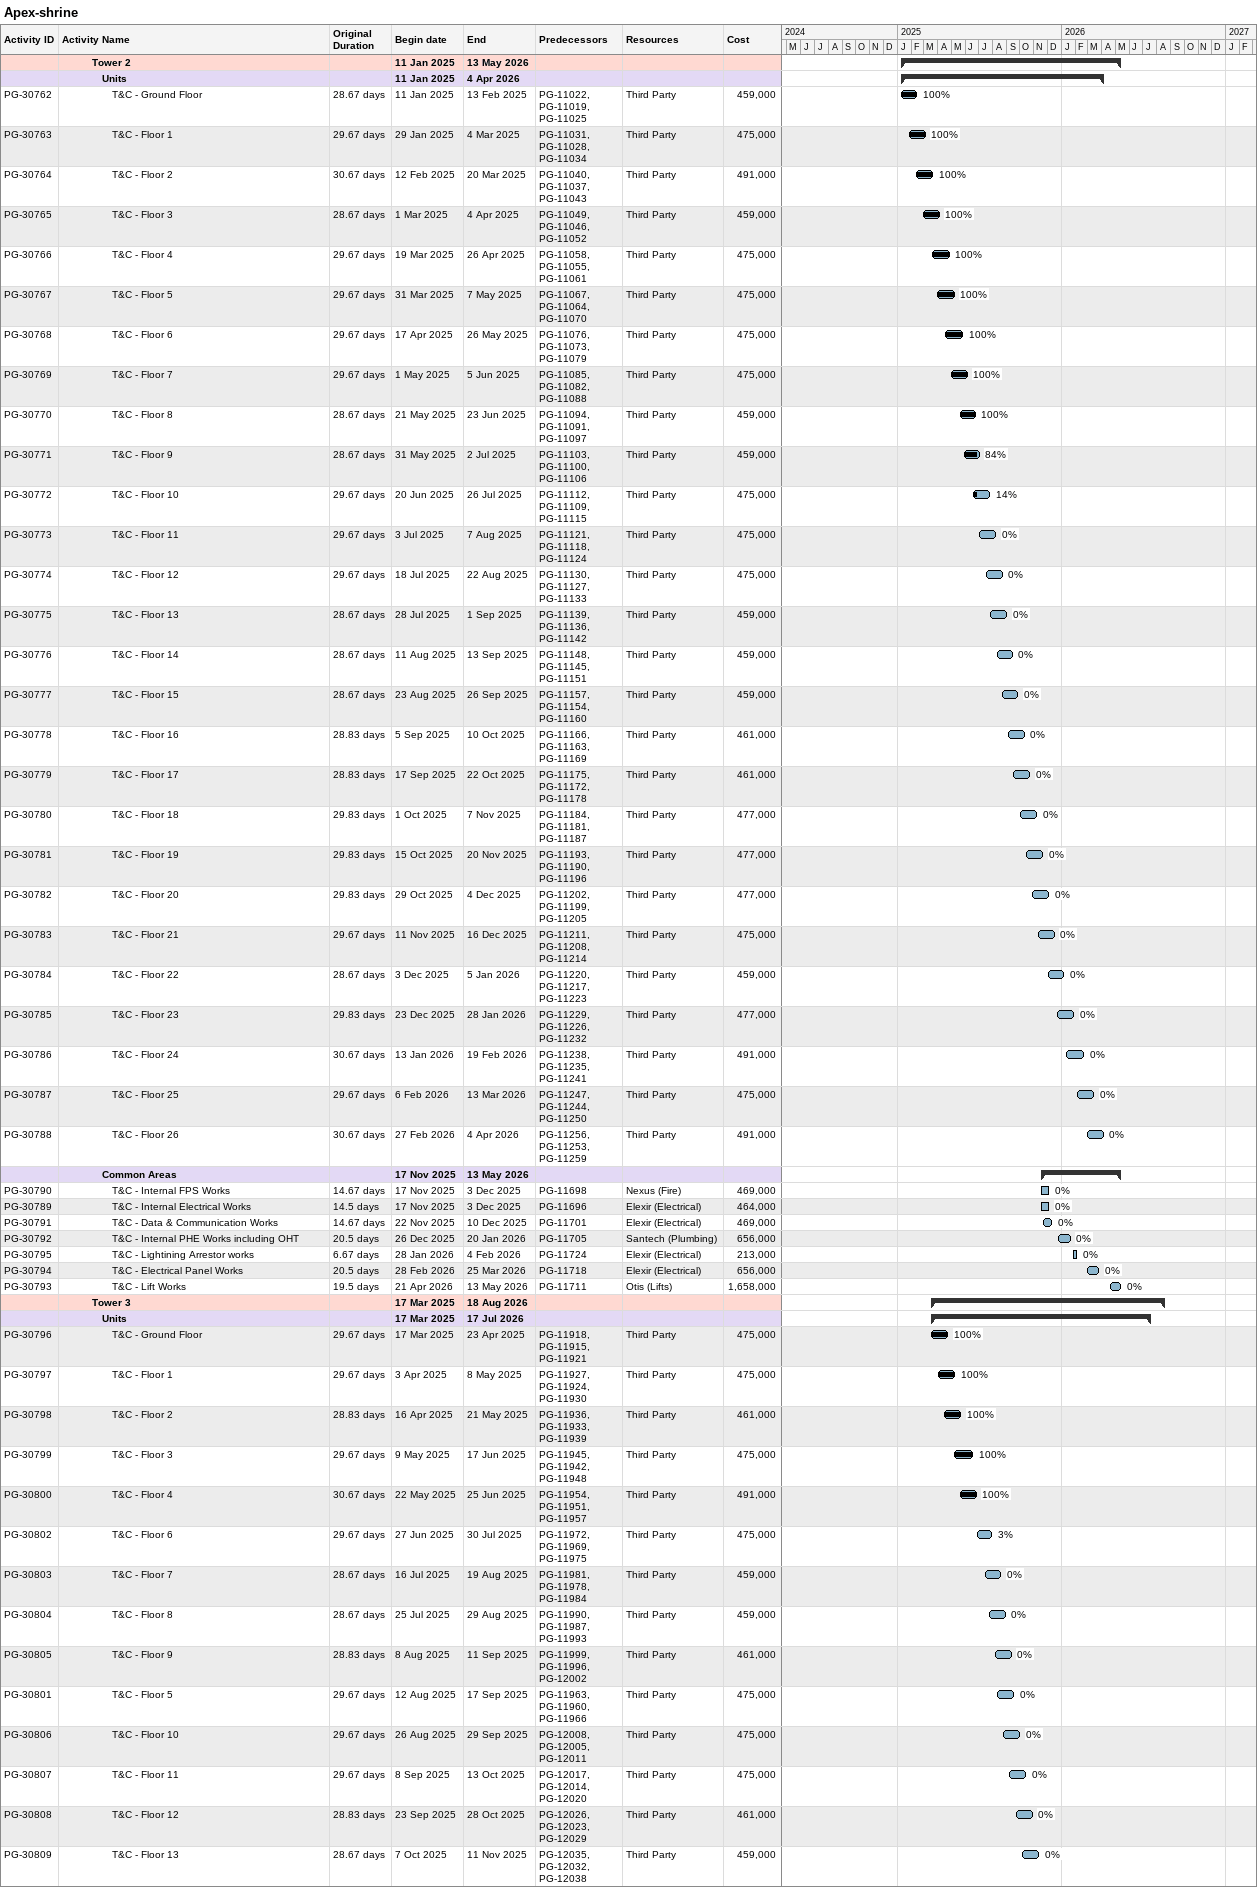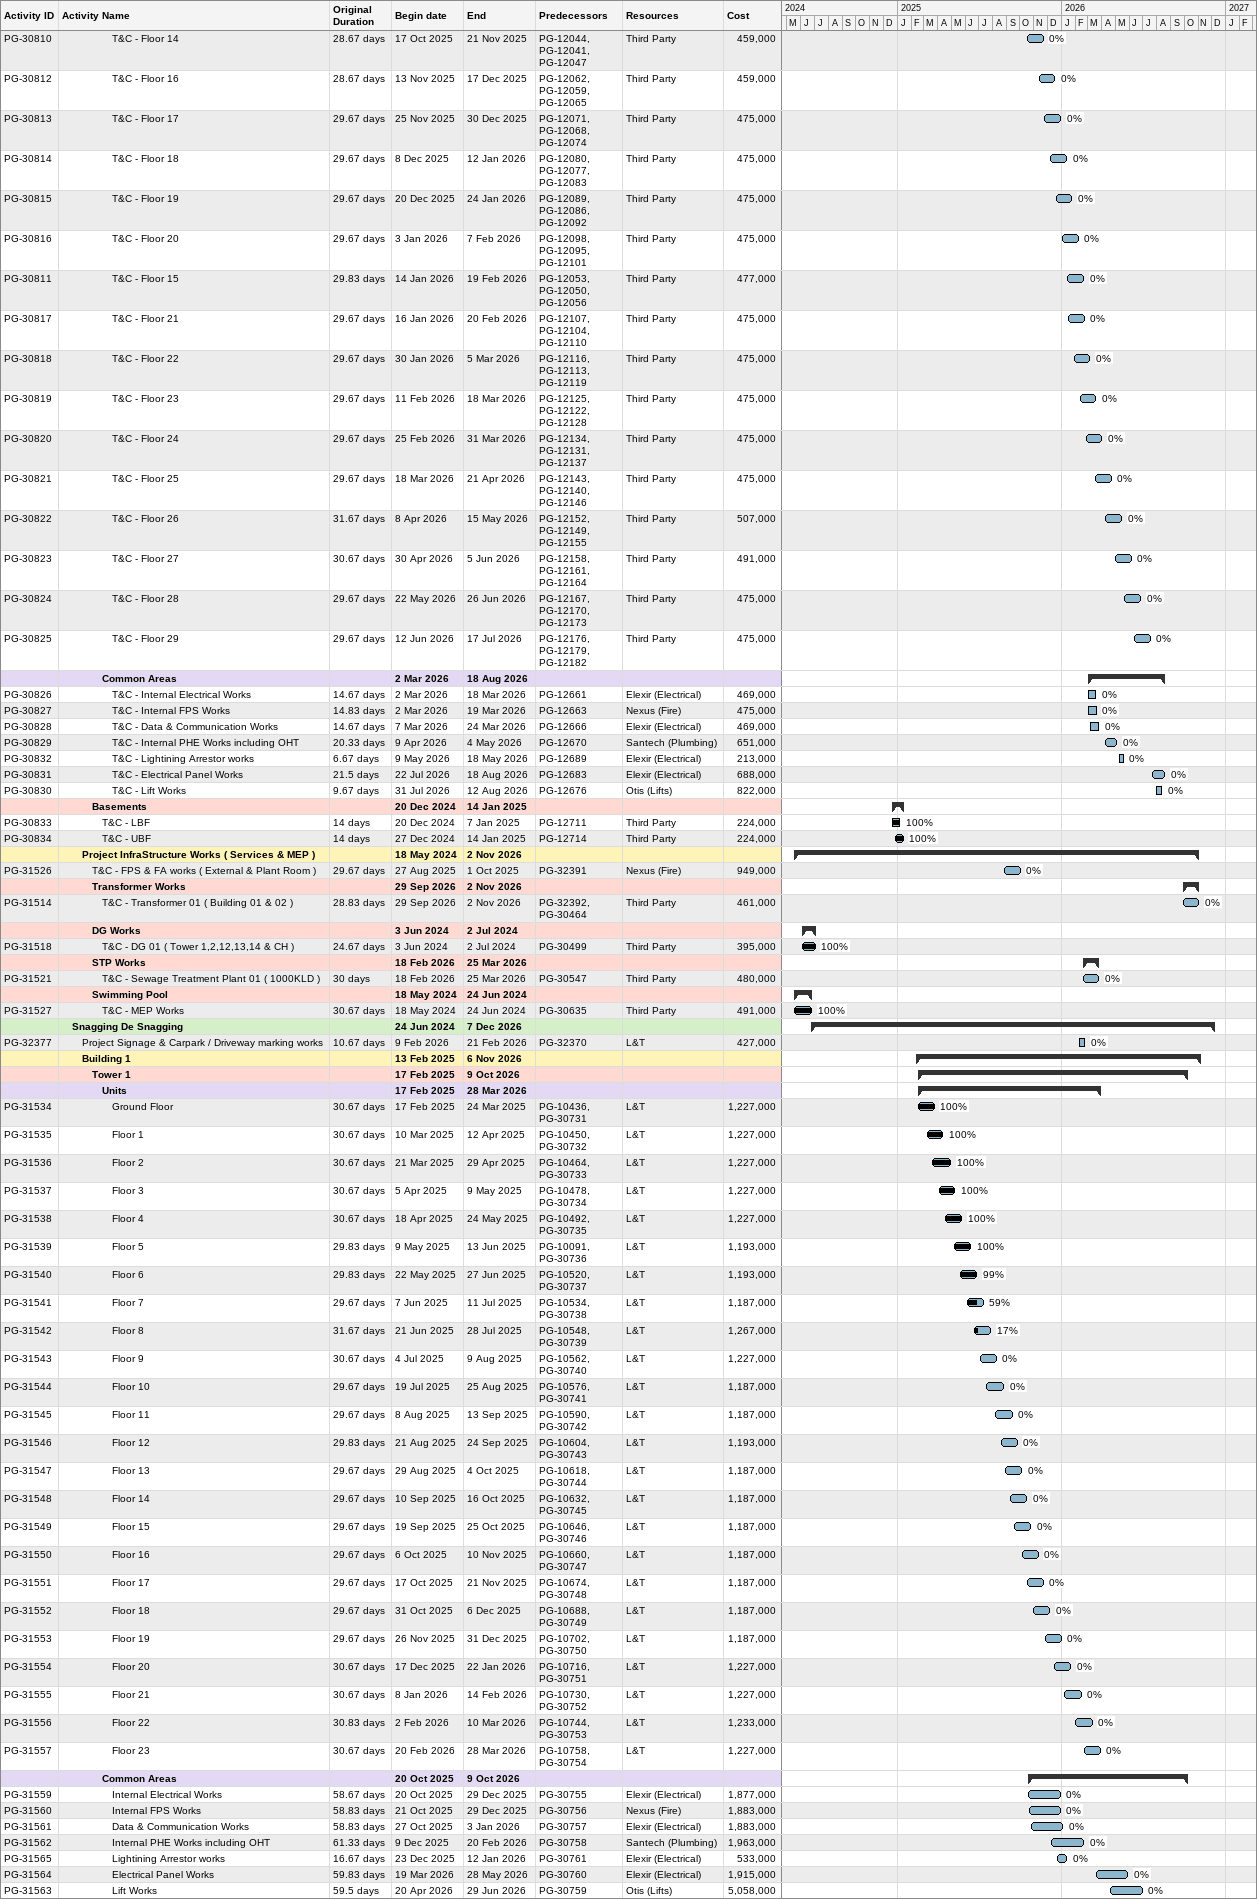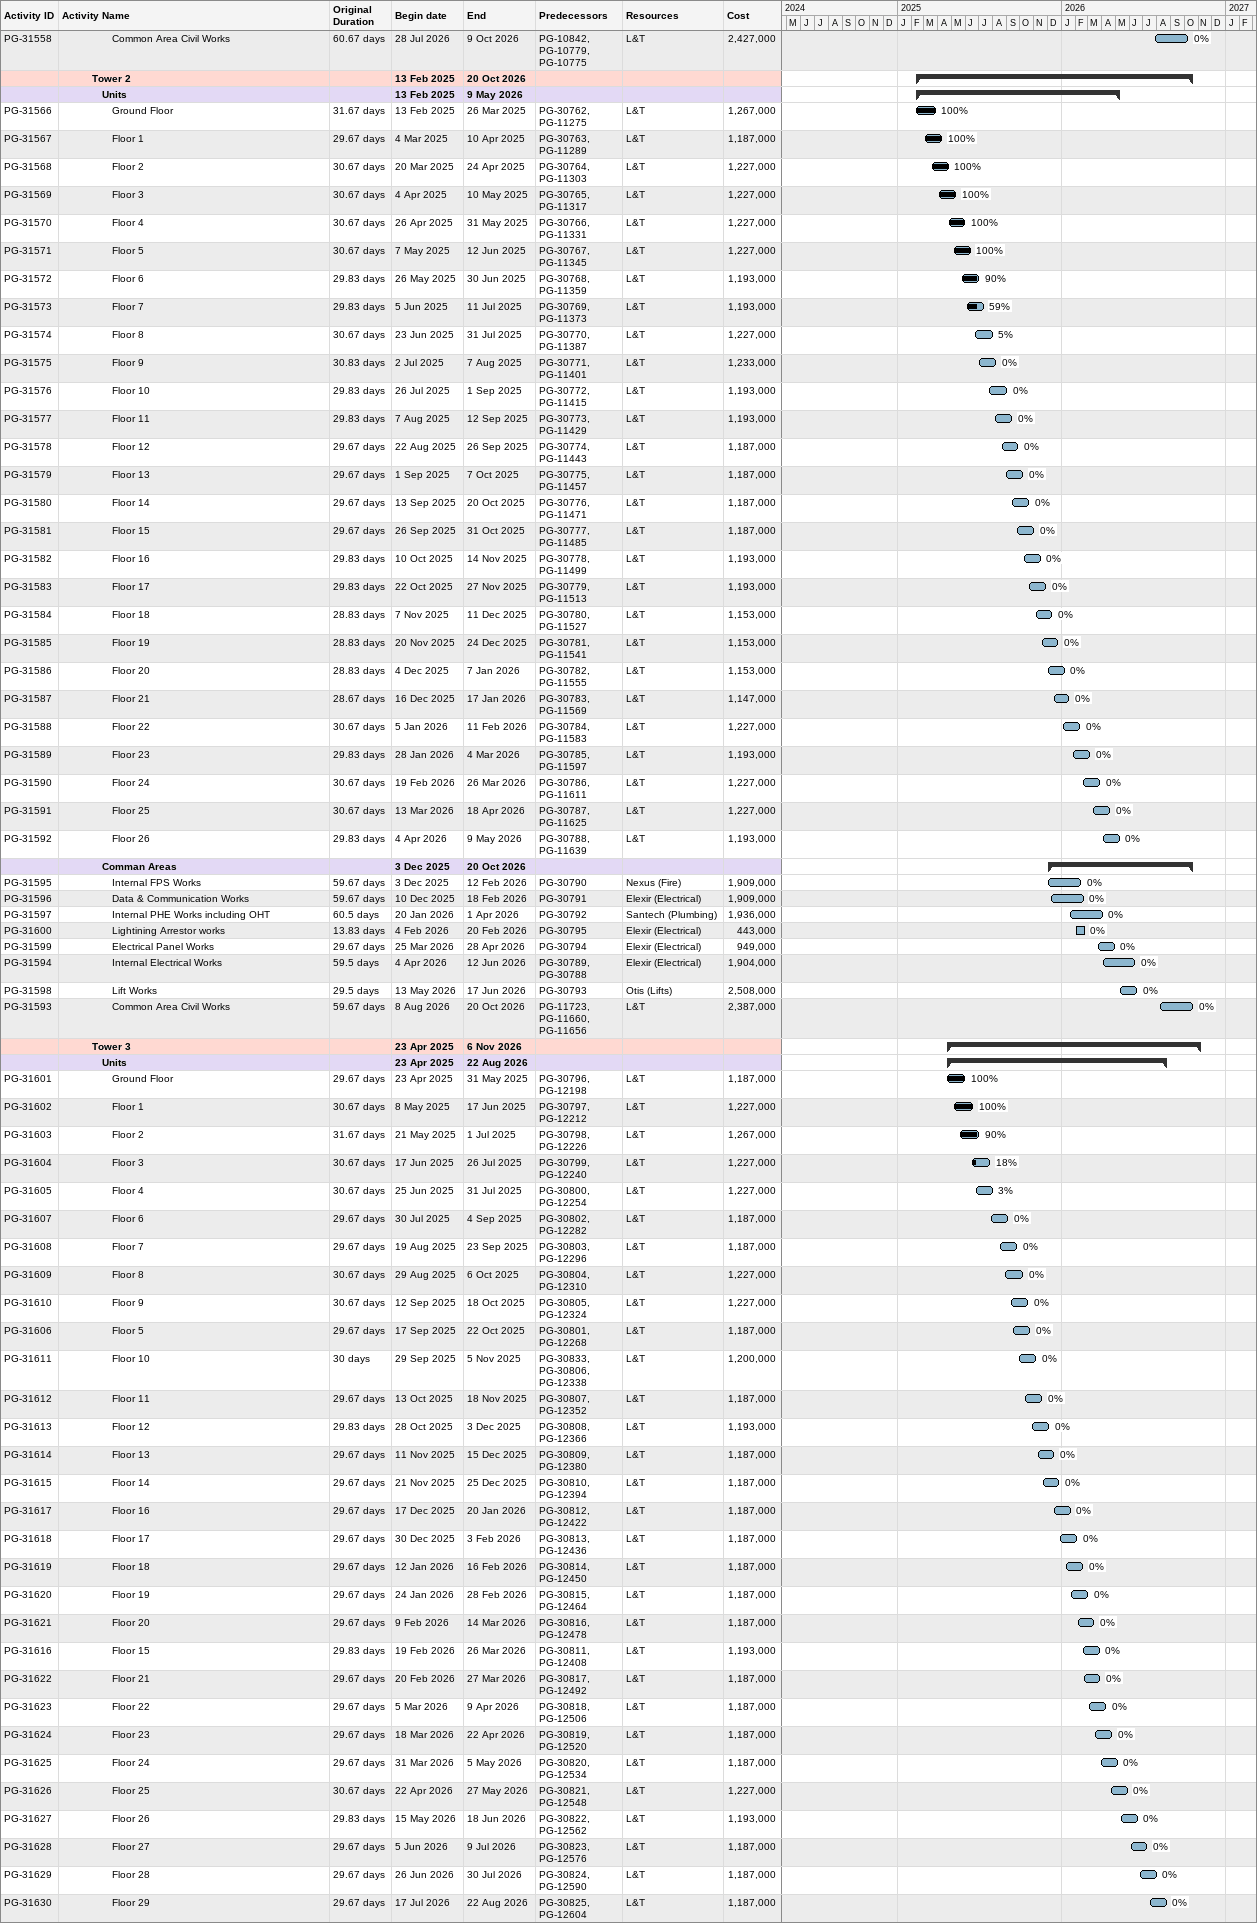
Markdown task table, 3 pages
Apex-shrine

| ID | Level | Task | Original duration | Start | Finish | Predecessors | Resources | % complete | Cost |
|---|---|---|---|---|---|---|---|---|---|
|  | 4 | **Tower 2** |  | 2025-01-11 | 2026-05-13 |  |  |  |  |
|  | 5 | **Units** |  | 2025-01-11 | 2026-04-04 |  |  |  |  |
| PG-30762 | 6 | T&C - Ground Floor | 28.67d | 2025-01-11 | 2025-02-13 | PG-11022, PG-11019, PG-11025 | Third Party | 100 | 459000 |
| PG-30763 | 6 | T&C - Floor 1 | 29.67d | 2025-01-29 | 2025-03-04 | PG-11031, PG-11028, PG-11034 | Third Party | 100 | 475000 |
| PG-30764 | 6 | T&C - Floor 2 | 30.67d | 2025-02-12 | 2025-03-20 | PG-11040, PG-11037, PG-11043 | Third Party | 100 | 491000 |
| PG-30765 | 6 | T&C - Floor 3 | 28.67d | 2025-03-01 | 2025-04-04 | PG-11049, PG-11046, PG-11052 | Third Party | 100 | 459000 |
| PG-30766 | 6 | T&C - Floor 4 | 29.67d | 2025-03-19 | 2025-04-26 | PG-11058, PG-11055, PG-11061 | Third Party | 100 | 475000 |
| PG-30767 | 6 | T&C - Floor 5 | 29.67d | 2025-03-31 | 2025-05-07 | PG-11067, PG-11064, PG-11070 | Third Party | 100 | 475000 |
| PG-30768 | 6 | T&C - Floor 6 | 29.67d | 2025-04-17 | 2025-05-26 | PG-11076, PG-11073, PG-11079 | Third Party | 100 | 475000 |
| PG-30769 | 6 | T&C - Floor 7 | 29.67d | 2025-05-01 | 2025-06-05 | PG-11085, PG-11082, PG-11088 | Third Party | 100 | 475000 |
| PG-30770 | 6 | T&C - Floor 8 | 28.67d | 2025-05-21 | 2025-06-23 | PG-11094, PG-11091, PG-11097 | Third Party | 100 | 459000 |
| PG-30771 | 6 | T&C - Floor 9 | 28.67d | 2025-05-31 | 2025-07-02 | PG-11103, PG-11100, PG-11106 | Third Party | 84 | 459000 |
| PG-30772 | 6 | T&C - Floor 10 | 29.67d | 2025-06-20 | 2025-07-26 | PG-11112, PG-11109, PG-11115 | Third Party | 14 | 475000 |
| PG-30773 | 6 | T&C - Floor 11 | 29.67d | 2025-07-03 | 2025-08-07 | PG-11121, PG-11118, PG-11124 | Third Party | 0 | 475000 |
| PG-30774 | 6 | T&C - Floor 12 | 29.67d | 2025-07-18 | 2025-08-22 | PG-11130, PG-11127, PG-11133 | Third Party | 0 | 475000 |
| PG-30775 | 6 | T&C - Floor 13 | 28.67d | 2025-07-28 | 2025-09-01 | PG-11139, PG-11136, PG-11142 | Third Party | 0 | 459000 |
| PG-30776 | 6 | T&C - Floor 14 | 28.67d | 2025-08-11 | 2025-09-13 | PG-11148, PG-11145, PG-11151 | Third Party | 0 | 459000 |
| PG-30777 | 6 | T&C - Floor 15 | 28.67d | 2025-08-23 | 2025-09-26 | PG-11157, PG-11154, PG-11160 | Third Party | 0 | 459000 |
| PG-30778 | 6 | T&C - Floor 16 | 28.83d | 2025-09-05 | 2025-10-10 | PG-11166, PG-11163, PG-11169 | Third Party | 0 | 461000 |
| PG-30779 | 6 | T&C - Floor 17 | 28.83d | 2025-09-17 | 2025-10-22 | PG-11175, PG-11172, PG-11178 | Third Party | 0 | 461000 |
| PG-30780 | 6 | T&C - Floor 18 | 29.83d | 2025-10-01 | 2025-11-07 | PG-11184, PG-11181, PG-11187 | Third Party | 0 | 477000 |
| PG-30781 | 6 | T&C - Floor 19 | 29.83d | 2025-10-15 | 2025-11-20 | PG-11193, PG-11190, PG-11196 | Third Party | 0 | 477000 |
| PG-30782 | 6 | T&C - Floor 20 | 29.83d | 2025-10-29 | 2025-12-04 | PG-11202, PG-11199, PG-11205 | Third Party | 0 | 477000 |
| PG-30783 | 6 | T&C - Floor 21 | 29.67d | 2025-11-11 | 2025-12-16 | PG-11211, PG-11208, PG-11214 | Third Party | 0 | 475000 |
| PG-30784 | 6 | T&C - Floor 22 | 28.67d | 2025-12-03 | 2026-01-05 | PG-11220, PG-11217, PG-11223 | Third Party | 0 | 459000 |
| PG-30785 | 6 | T&C - Floor 23 | 29.83d | 2025-12-23 | 2026-01-28 | PG-11229, PG-11226, PG-11232 | Third Party | 0 | 477000 |
| PG-30786 | 6 | T&C - Floor 24 | 30.67d | 2026-01-13 | 2026-02-19 | PG-11238, PG-11235, PG-11241 | Third Party | 0 | 491000 |
| PG-30787 | 6 | T&C - Floor 25 | 29.67d | 2026-02-06 | 2026-03-13 | PG-11247, PG-11244, PG-11250 | Third Party | 0 | 475000 |
| PG-30788 | 6 | T&C - Floor 26 | 30.67d | 2026-02-27 | 2026-04-04 | PG-11256, PG-11253, PG-11259 | Third Party | 0 | 491000 |
|  | 5 | **Common Areas** |  | 2025-11-17 | 2026-05-13 |  |  |  |  |
| PG-30790 | 6 | T&C - Internal FPS Works | 14.67d | 2025-11-17 | 2025-12-03 | PG-11698 | Nexus (Fire) | 0 | 469000 |
| PG-30789 | 6 | T&C - Internal Electrical Works | 14.5d | 2025-11-17 | 2025-12-03 | PG-11696 | Elexir (Electrical) | 0 | 464000 |
| PG-30791 | 6 | T&C - Data & Communication Works | 14.67d | 2025-11-22 | 2025-12-10 | PG-11701 | Elexir (Electrical) | 0 | 469000 |
| PG-30792 | 6 | T&C - Internal PHE Works including OHT | 20.5d | 2025-12-26 | 2026-01-20 | PG-11705 | Santech (Plumbing) | 0 | 656000 |
| PG-30795 | 6 | T&C - Lightining Arrestor works | 6.67d | 2026-01-28 | 2026-02-04 | PG-11724 | Elexir (Electrical) | 0 | 213000 |
| PG-30794 | 6 | T&C - Electrical Panel Works | 20.5d | 2026-02-28 | 2026-03-25 | PG-11718 | Elexir (Electrical) | 0 | 656000 |
| PG-30793 | 6 | T&C - Lift Works | 19.5d | 2026-04-21 | 2026-05-13 | PG-11711 | Otis (Lifts) | 0 | 1658000 |
|  | 4 | **Tower 3** |  | 2025-03-17 | 2026-08-18 |  |  |  |  |
|  | 5 | **Units** |  | 2025-03-17 | 2026-07-17 |  |  |  |  |
| PG-30796 | 6 | T&C - Ground Floor | 29.67d | 2025-03-17 | 2025-04-23 | PG-11918, PG-11915, PG-11921 | Third Party | 100 | 475000 |
| PG-30797 | 6 | T&C - Floor 1 | 29.67d | 2025-04-03 | 2025-05-08 | PG-11927, PG-11924, PG-11930 | Third Party | 100 | 475000 |
| PG-30798 | 6 | T&C - Floor 2 | 28.83d | 2025-04-16 | 2025-05-21 | PG-11936, PG-11933, PG-11939 | Third Party | 100 | 461000 |
| PG-30799 | 6 | T&C - Floor 3 | 29.67d | 2025-05-09 | 2025-06-17 | PG-11945, PG-11942, PG-11948 | Third Party | 100 | 475000 |
| PG-30800 | 6 | T&C - Floor 4 | 30.67d | 2025-05-22 | 2025-06-25 | PG-11954, PG-11951, PG-11957 | Third Party | 100 | 491000 |
| PG-30802 | 6 | T&C - Floor 6 | 29.67d | 2025-06-27 | 2025-07-30 | PG-11972, PG-11969, PG-11975 | Third Party | 3 | 475000 |
| PG-30803 | 6 | T&C - Floor 7 | 28.67d | 2025-07-16 | 2025-08-19 | PG-11981, PG-11978, PG-11984 | Third Party | 0 | 459000 |
| PG-30804 | 6 | T&C - Floor 8 | 28.67d | 2025-07-25 | 2025-08-29 | PG-11990, PG-11987, PG-11993 | Third Party | 0 | 459000 |
| PG-30805 | 6 | T&C - Floor 9 | 28.83d | 2025-08-08 | 2025-09-11 | PG-11999, PG-11996, PG-12002 | Third Party | 0 | 461000 |
| PG-30801 | 6 | T&C - Floor 5 | 29.67d | 2025-08-12 | 2025-09-17 | PG-11963, PG-11960, PG-11966 | Third Party | 0 | 475000 |
| PG-30806 | 6 | T&C - Floor 10 | 29.67d | 2025-08-26 | 2025-09-29 | PG-12008, PG-12005, PG-12011 | Third Party | 0 | 475000 |
| PG-30807 | 6 | T&C - Floor 11 | 29.67d | 2025-09-08 | 2025-10-13 | PG-12017, PG-12014, PG-12020 | Third Party | 0 | 475000 |
| PG-30808 | 6 | T&C - Floor 12 | 28.83d | 2025-09-23 | 2025-10-28 | PG-12026, PG-12023, PG-12029 | Third Party | 0 | 461000 |
| PG-30809 | 6 | T&C - Floor 13 | 28.67d | 2025-10-07 | 2025-11-11 | PG-12035, PG-12032, PG-12038 | Third Party | 0 | 459000 |
| PG-30810 | 6 | T&C - Floor 14 | 28.67d | 2025-10-17 | 2025-11-21 | PG-12044, PG-12041, PG-12047 | Third Party | 0 | 459000 |
| PG-30812 | 6 | T&C - Floor 16 | 28.67d | 2025-11-13 | 2025-12-17 | PG-12062, PG-12059, PG-12065 | Third Party | 0 | 459000 |
| PG-30813 | 6 | T&C - Floor 17 | 29.67d | 2025-11-25 | 2025-12-30 | PG-12071, PG-12068, PG-12074 | Third Party | 0 | 475000 |
| PG-30814 | 6 | T&C - Floor 18 | 29.67d | 2025-12-08 | 2026-01-12 | PG-12080, PG-12077, PG-12083 | Third Party | 0 | 475000 |
| PG-30815 | 6 | T&C - Floor 19 | 29.67d | 2025-12-20 | 2026-01-24 | PG-12089, PG-12086, PG-12092 | Third Party | 0 | 475000 |
| PG-30816 | 6 | T&C - Floor 20 | 29.67d | 2026-01-03 | 2026-02-07 | PG-12098, PG-12095, PG-12101 | Third Party | 0 | 475000 |
| PG-30811 | 6 | T&C - Floor 15 | 29.83d | 2026-01-14 | 2026-02-19 | PG-12053, PG-12050, PG-12056 | Third Party | 0 | 477000 |
| PG-30817 | 6 | T&C - Floor 21 | 29.67d | 2026-01-16 | 2026-02-20 | PG-12107, PG-12104, PG-12110 | Third Party | 0 | 475000 |
| PG-30818 | 6 | T&C - Floor 22 | 29.67d | 2026-01-30 | 2026-03-05 | PG-12116, PG-12113, PG-12119 | Third Party | 0 | 475000 |
| PG-30819 | 6 | T&C - Floor 23 | 29.67d | 2026-02-11 | 2026-03-18 | PG-12125, PG-12122, PG-12128 | Third Party | 0 | 475000 |
| PG-30820 | 6 | T&C - Floor 24 | 29.67d | 2026-02-25 | 2026-03-31 | PG-12134, PG-12131, PG-12137 | Third Party | 0 | 475000 |
| PG-30821 | 6 | T&C - Floor 25 | 29.67d | 2026-03-18 | 2026-04-21 | PG-12143, PG-12140, PG-12146 | Third Party | 0 | 475000 |
| PG-30822 | 6 | T&C - Floor 26 | 31.67d | 2026-04-08 | 2026-05-15 | PG-12152, PG-12149, PG-12155 | Third Party | 0 | 507000 |
| PG-30823 | 6 | T&C - Floor 27 | 30.67d | 2026-04-30 | 2026-06-05 | PG-12158, PG-12161, PG-12164 | Third Party | 0 | 491000 |
| PG-30824 | 6 | T&C - Floor 28 | 29.67d | 2026-05-22 | 2026-06-26 | PG-12167, PG-12170, PG-12173 | Third Party | 0 | 475000 |
| PG-30825 | 6 | T&C - Floor 29 | 29.67d | 2026-06-12 | 2026-07-17 | PG-12176, PG-12179, PG-12182 | Third Party | 0 | 475000 |
|  | 5 | **Common Areas** |  | 2026-03-02 | 2026-08-18 |  |  |  |  |
| PG-30826 | 6 | T&C - Internal Electrical Works | 14.67d | 2026-03-02 | 2026-03-18 | PG-12661 | Elexir (Electrical) | 0 | 469000 |
| PG-30827 | 6 | T&C - Internal FPS Works | 14.83d | 2026-03-02 | 2026-03-19 | PG-12663 | Nexus (Fire) | 0 | 475000 |
| PG-30828 | 6 | T&C - Data & Communication Works | 14.67d | 2026-03-07 | 2026-03-24 | PG-12666 | Elexir (Electrical) | 0 | 469000 |
| PG-30829 | 6 | T&C - Internal PHE Works including OHT | 20.33d | 2026-04-09 | 2026-05-04 | PG-12670 | Santech (Plumbing) | 0 | 651000 |
| PG-30832 | 6 | T&C - Lightining Arrestor works | 6.67d | 2026-05-09 | 2026-05-18 | PG-12689 | Elexir (Electrical) | 0 | 213000 |
| PG-30831 | 6 | T&C - Electrical Panel Works | 21.5d | 2026-07-22 | 2026-08-18 | PG-12683 | Elexir (Electrical) | 0 | 688000 |
| PG-30830 | 6 | T&C - Lift Works | 9.67d | 2026-07-31 | 2026-08-12 | PG-12676 | Otis (Lifts) | 0 | 822000 |
|  | 4 | **Basements** |  | 2024-12-20 | 2025-01-14 |  |  |  |  |
| PG-30833 | 5 | T&C - LBF | 14d | 2024-12-20 | 2025-01-07 | PG-12711 | Third Party | 100 | 224000 |
| PG-30834 | 5 | T&C - UBF | 14d | 2024-12-27 | 2025-01-14 | PG-12714 | Third Party | 100 | 224000 |
|  | 3 | **Project InfraStructure Works ( Services & MEP )** |  | 2024-05-18 | 2026-11-02 |  |  |  |  |
| PG-31526 | 4 | T&C - FPS & FA works ( External & Plant Room ) | 29.67d | 2025-08-27 | 2025-10-01 | PG-32391 | Nexus (Fire) | 0 | 949000 |
|  | 4 | **Transformer Works** |  | 2026-09-29 | 2026-11-02 |  |  |  |  |
| PG-31514 | 5 | T&C - Transformer 01 ( Building 01 & 02 ) | 28.83d | 2026-09-29 | 2026-11-02 | PG-32392, PG-30464 | Third Party | 0 | 461000 |
|  | 4 | **DG Works** |  | 2024-06-03 | 2024-07-02 |  |  |  |  |
| PG-31518 | 5 | T&C - DG 01 ( Tower 1,2,12,13,14 & CH ) | 24.67d | 2024-06-03 | 2024-07-02 | PG-30499 | Third Party | 100 | 395000 |
|  | 4 | **STP Works** |  | 2026-02-18 | 2026-03-25 |  |  |  |  |
| PG-31521 | 5 | T&C - Sewage Treatment Plant 01 ( 1000KLD ) | 30d | 2026-02-18 | 2026-03-25 | PG-30547 | Third Party | 0 | 480000 |
|  | 4 | **Swimming Pool** |  | 2024-05-18 | 2024-06-24 |  |  |  |  |
| PG-31527 | 5 | T&C - MEP Works | 30.67d | 2024-05-18 | 2024-06-24 | PG-30635 | Third Party | 100 | 491000 |
|  | 2 | **Snagging De Snagging** |  | 2024-06-24 | 2026-12-07 |  |  |  |  |
| PG-32377 | 3 | Project Signage & Carpark / Driveway marking works | 10.67d | 2026-02-09 | 2026-02-21 | PG-32370 | L&T | 0 | 427000 |
|  | 3 | **Building 1** |  | 2025-02-13 | 2026-11-06 |  |  |  |  |
|  | 4 | **Tower 1** |  | 2025-02-17 | 2026-10-09 |  |  |  |  |
|  | 5 | **Units** |  | 2025-02-17 | 2026-03-28 |  |  |  |  |
| PG-31534 | 6 | Ground Floor | 30.67d | 2025-02-17 | 2025-03-24 | PG-10436, PG-30731 | L&T | 100 | 1227000 |
| PG-31535 | 6 | Floor 1 | 30.67d | 2025-03-10 | 2025-04-12 | PG-10450, PG-30732 | L&T | 100 | 1227000 |
| PG-31536 | 6 | Floor 2 | 30.67d | 2025-03-21 | 2025-04-29 | PG-10464, PG-30733 | L&T | 100 | 1227000 |
| PG-31537 | 6 | Floor 3 | 30.67d | 2025-04-05 | 2025-05-09 | PG-10478, PG-30734 | L&T | 100 | 1227000 |
| PG-31538 | 6 | Floor 4 | 30.67d | 2025-04-18 | 2025-05-24 | PG-10492, PG-30735 | L&T | 100 | 1227000 |
| PG-31539 | 6 | Floor 5 | 29.83d | 2025-05-09 | 2025-06-13 | PG-10091, PG-30736 | L&T | 100 | 1193000 |
| PG-31540 | 6 | Floor 6 | 29.83d | 2025-05-22 | 2025-06-27 | PG-10520, PG-30737 | L&T | 99 | 1193000 |
| PG-31541 | 6 | Floor 7 | 29.67d | 2025-06-07 | 2025-07-11 | PG-10534, PG-30738 | L&T | 59 | 1187000 |
| PG-31542 | 6 | Floor 8 | 31.67d | 2025-06-21 | 2025-07-28 | PG-10548, PG-30739 | L&T | 17 | 1267000 |
| PG-31543 | 6 | Floor 9 | 30.67d | 2025-07-04 | 2025-08-09 | PG-10562, PG-30740 | L&T | 0 | 1227000 |
| PG-31544 | 6 | Floor 10 | 29.67d | 2025-07-19 | 2025-08-25 | PG-10576, PG-30741 | L&T | 0 | 1187000 |
| PG-31545 | 6 | Floor 11 | 29.67d | 2025-08-08 | 2025-09-13 | PG-10590, PG-30742 | L&T | 0 | 1187000 |
| PG-31546 | 6 | Floor 12 | 29.83d | 2025-08-21 | 2025-09-24 | PG-10604, PG-30743 | L&T | 0 | 1193000 |
| PG-31547 | 6 | Floor 13 | 29.67d | 2025-08-29 | 2025-10-04 | PG-10618, PG-30744 | L&T | 0 | 1187000 |
| PG-31548 | 6 | Floor 14 | 29.67d | 2025-09-10 | 2025-10-16 | PG-10632, PG-30745 | L&T | 0 | 1187000 |
| PG-31549 | 6 | Floor 15 | 29.67d | 2025-09-19 | 2025-10-25 | PG-10646, PG-30746 | L&T | 0 | 1187000 |
| PG-31550 | 6 | Floor 16 | 29.67d | 2025-10-06 | 2025-11-10 | PG-10660, PG-30747 | L&T | 0 | 1187000 |
| PG-31551 | 6 | Floor 17 | 29.67d | 2025-10-17 | 2025-11-21 | PG-10674, PG-30748 | L&T | 0 | 1187000 |
| PG-31552 | 6 | Floor 18 | 29.67d | 2025-10-31 | 2025-12-06 | PG-10688, PG-30749 | L&T | 0 | 1187000 |
| PG-31553 | 6 | Floor 19 | 29.67d | 2025-11-26 | 2025-12-31 | PG-10702, PG-30750 | L&T | 0 | 1187000 |
| PG-31554 | 6 | Floor 20 | 30.67d | 2025-12-17 | 2026-01-22 | PG-10716, PG-30751 | L&T | 0 | 1227000 |
| PG-31555 | 6 | Floor 21 | 30.67d | 2026-01-08 | 2026-02-14 | PG-10730, PG-30752 | L&T | 0 | 1227000 |
| PG-31556 | 6 | Floor 22 | 30.83d | 2026-02-02 | 2026-03-10 | PG-10744, PG-30753 | L&T | 0 | 1233000 |
| PG-31557 | 6 | Floor 23 | 30.67d | 2026-02-20 | 2026-03-28 | PG-10758, PG-30754 | L&T | 0 | 1227000 |
|  | 5 | **Common Areas** |  | 2025-10-20 | 2026-10-09 |  |  |  |  |
| PG-31559 | 6 | Internal Electrical Works | 58.67d | 2025-10-20 | 2025-12-29 | PG-30755 | Elexir (Electrical) | 0 | 1877000 |
| PG-31560 | 6 | Internal FPS Works | 58.83d | 2025-10-21 | 2025-12-29 | PG-30756 | Nexus (Fire) | 0 | 1883000 |
| PG-31561 | 6 | Data & Communication Works | 58.83d | 2025-10-27 | 2026-01-03 | PG-30757 | Elexir (Electrical) | 0 | 1883000 |
| PG-31562 | 6 | Internal PHE Works including OHT | 61.33d | 2025-12-09 | 2026-02-20 | PG-30758 | Santech (Plumbing) | 0 | 1963000 |
| PG-31565 | 6 | Lightining Arrestor works | 16.67d | 2025-12-23 | 2026-01-12 | PG-30761 | Elexir (Electrical) | 0 | 533000 |
| PG-31564 | 6 | Electrical Panel Works | 59.83d | 2026-03-19 | 2026-05-28 | PG-30760 | Elexir (Electrical) | 0 | 1915000 |
| PG-31563 | 6 | Lift Works | 59.5d | 2026-04-20 | 2026-06-29 | PG-30759 | Otis (Lifts) | 0 | 5058000 |
| PG-31558 | 6 | Common Area Civil Works | 60.67d | 2026-07-28 | 2026-10-09 | PG-10842, PG-10779, PG-10775 | L&T | 0 | 2427000 |
|  | 4 | **Tower 2** |  | 2025-02-13 | 2026-10-20 |  |  |  |  |
|  | 5 | **Units** |  | 2025-02-13 | 2026-05-09 |  |  |  |  |
| PG-31566 | 6 | Ground Floor | 31.67d | 2025-02-13 | 2025-03-26 | PG-30762, PG-11275 | L&T | 100 | 1267000 |
| PG-31567 | 6 | Floor 1 | 29.67d | 2025-03-04 | 2025-04-10 | PG-30763, PG-11289 | L&T | 100 | 1187000 |
| PG-31568 | 6 | Floor 2 | 30.67d | 2025-03-20 | 2025-04-24 | PG-30764, PG-11303 | L&T | 100 | 1227000 |
| PG-31569 | 6 | Floor 3 | 30.67d | 2025-04-04 | 2025-05-10 | PG-30765, PG-11317 | L&T | 100 | 1227000 |
| PG-31570 | 6 | Floor 4 | 30.67d | 2025-04-26 | 2025-05-31 | PG-30766, PG-11331 | L&T | 100 | 1227000 |
| PG-31571 | 6 | Floor 5 | 30.67d | 2025-05-07 | 2025-06-12 | PG-30767, PG-11345 | L&T | 100 | 1227000 |
| PG-31572 | 6 | Floor 6 | 29.83d | 2025-05-26 | 2025-06-30 | PG-30768, PG-11359 | L&T | 90 | 1193000 |
| PG-31573 | 6 | Floor 7 | 29.83d | 2025-06-05 | 2025-07-11 | PG-30769, PG-11373 | L&T | 59 | 1193000 |
| PG-31574 | 6 | Floor 8 | 30.67d | 2025-06-23 | 2025-07-31 | PG-30770, PG-11387 | L&T | 5 | 1227000 |
| PG-31575 | 6 | Floor 9 | 30.83d | 2025-07-02 | 2025-08-07 | PG-30771, PG-11401 | L&T | 0 | 1233000 |
| PG-31576 | 6 | Floor 10 | 29.83d | 2025-07-26 | 2025-09-01 | PG-30772, PG-11415 | L&T | 0 | 1193000 |
| PG-31577 | 6 | Floor 11 | 29.83d | 2025-08-07 | 2025-09-12 | PG-30773, PG-11429 | L&T | 0 | 1193000 |
| PG-31578 | 6 | Floor 12 | 29.67d | 2025-08-22 | 2025-09-26 | PG-30774, PG-11443 | L&T | 0 | 1187000 |
| PG-31579 | 6 | Floor 13 | 29.67d | 2025-09-01 | 2025-10-07 | PG-30775, PG-11457 | L&T | 0 | 1187000 |
| PG-31580 | 6 | Floor 14 | 29.67d | 2025-09-13 | 2025-10-20 | PG-30776, PG-11471 | L&T | 0 | 1187000 |
| PG-31581 | 6 | Floor 15 | 29.67d | 2025-09-26 | 2025-10-31 | PG-30777, PG-11485 | L&T | 0 | 1187000 |
| PG-31582 | 6 | Floor 16 | 29.83d | 2025-10-10 | 2025-11-14 | PG-30778, PG-11499 | L&T | 0 | 1193000 |
| PG-31583 | 6 | Floor 17 | 29.83d | 2025-10-22 | 2025-11-27 | PG-30779, PG-11513 | L&T | 0 | 1193000 |
| PG-31584 | 6 | Floor 18 | 28.83d | 2025-11-07 | 2025-12-11 | PG-30780, PG-11527 | L&T | 0 | 1153000 |
| PG-31585 | 6 | Floor 19 | 28.83d | 2025-11-20 | 2025-12-24 | PG-30781, PG-11541 | L&T | 0 | 1153000 |
| PG-31586 | 6 | Floor 20 | 28.83d | 2025-12-04 | 2026-01-07 | PG-30782, PG-11555 | L&T | 0 | 1153000 |
| PG-31587 | 6 | Floor 21 | 28.67d | 2025-12-16 | 2026-01-17 | PG-30783, PG-11569 | L&T | 0 | 1147000 |
| PG-31588 | 6 | Floor 22 | 30.67d | 2026-01-05 | 2026-02-11 | PG-30784, PG-11583 | L&T | 0 | 1227000 |
| PG-31589 | 6 | Floor 23 | 29.83d | 2026-01-28 | 2026-03-04 | PG-30785, PG-11597 | L&T | 0 | 1193000 |
| PG-31590 | 6 | Floor 24 | 30.67d | 2026-02-19 | 2026-03-26 | PG-30786, PG-11611 | L&T | 0 | 1227000 |
| PG-31591 | 6 | Floor 25 | 30.67d | 2026-03-13 | 2026-04-18 | PG-30787, PG-11625 | L&T | 0 | 1227000 |
| PG-31592 | 6 | Floor 26 | 29.83d | 2026-04-04 | 2026-05-09 | PG-30788, PG-11639 | L&T | 0 | 1193000 |
|  | 5 | **Comman Areas** |  | 2025-12-03 | 2026-10-20 |  |  |  |  |
| PG-31595 | 6 | Internal FPS Works | 59.67d | 2025-12-03 | 2026-02-12 | PG-30790 | Nexus (Fire) | 0 | 1909000 |
| PG-31596 | 6 | Data & Communication Works | 59.67d | 2025-12-10 | 2026-02-18 | PG-30791 | Elexir (Electrical) | 0 | 1909000 |
| PG-31597 | 6 | Internal PHE Works including OHT | 60.5d | 2026-01-20 | 2026-04-01 | PG-30792 | Santech (Plumbing) | 0 | 1936000 |
| PG-31600 | 6 | Lightining Arrestor works | 13.83d | 2026-02-04 | 2026-02-20 | PG-30795 | Elexir (Electrical) | 0 | 443000 |
| PG-31599 | 6 | Electrical Panel Works | 29.67d | 2026-03-25 | 2026-04-28 | PG-30794 | Elexir (Electrical) | 0 | 949000 |
| PG-31594 | 6 | Internal Electrical Works | 59.5d | 2026-04-04 | 2026-06-12 | PG-30789, PG-30788 | Elexir (Electrical) | 0 | 1904000 |
| PG-31598 | 6 | Lift Works | 29.5d | 2026-05-13 | 2026-06-17 | PG-30793 | Otis (Lifts) | 0 | 2508000 |
| PG-31593 | 6 | Common Area Civil Works | 59.67d | 2026-08-08 | 2026-10-20 | PG-11723, PG-11660, PG-11656 | L&T | 0 | 2387000 |
|  | 4 | **Tower 3** |  | 2025-04-23 | 2026-11-06 |  |  |  |  |
|  | 5 | **Units** |  | 2025-04-23 | 2026-08-22 |  |  |  |  |
| PG-31601 | 6 | Ground Floor | 29.67d | 2025-04-23 | 2025-05-31 | PG-30796, PG-12198 | L&T | 100 | 1187000 |
| PG-31602 | 6 | Floor 1 | 30.67d | 2025-05-08 | 2025-06-17 | PG-30797, PG-12212 | L&T | 100 | 1227000 |
| PG-31603 | 6 | Floor 2 | 31.67d | 2025-05-21 | 2025-07-01 | PG-30798, PG-12226 | L&T | 90 | 1267000 |
| PG-31604 | 6 | Floor 3 | 30.67d | 2025-06-17 | 2025-07-26 | PG-30799, PG-12240 | L&T | 18 | 1227000 |
| PG-31605 | 6 | Floor 4 | 30.67d | 2025-06-25 | 2025-07-31 | PG-30800, PG-12254 | L&T | 3 | 1227000 |
| PG-31607 | 6 | Floor 6 | 29.67d | 2025-07-30 | 2025-09-04 | PG-30802, PG-12282 | L&T | 0 | 1187000 |
| PG-31608 | 6 | Floor 7 | 29.67d | 2025-08-19 | 2025-09-23 | PG-30803, PG-12296 | L&T | 0 | 1187000 |
| PG-31609 | 6 | Floor 8 | 30.67d | 2025-08-29 | 2025-10-06 | PG-30804, PG-12310 | L&T | 0 | 1227000 |
| PG-31610 | 6 | Floor 9 | 30.67d | 2025-09-12 | 2025-10-18 | PG-30805, PG-12324 | L&T | 0 | 1227000 |
| PG-31606 | 6 | Floor 5 | 29.67d | 2025-09-17 | 2025-10-22 | PG-30801, PG-12268 | L&T | 0 | 1187000 |
| PG-31611 | 6 | Floor 10 | 30d | 2025-09-29 | 2025-11-05 | PG-30833, PG-30806, PG-12338 | L&T | 0 | 1200000 |
| PG-31612 | 6 | Floor 11 | 29.67d | 2025-10-13 | 2025-11-18 | PG-30807, PG-12352 | L&T | 0 | 1187000 |
| PG-31613 | 6 | Floor 12 | 29.83d | 2025-10-28 | 2025-12-03 | PG-30808, PG-12366 | L&T | 0 | 1193000 |
| PG-31614 | 6 | Floor 13 | 29.67d | 2025-11-11 | 2025-12-15 | PG-30809, PG-12380 | L&T | 0 | 1187000 |
| PG-31615 | 6 | Floor 14 | 29.67d | 2025-11-21 | 2025-12-25 | PG-30810, PG-12394 | L&T | 0 | 1187000 |
| PG-31617 | 6 | Floor 16 | 29.67d | 2025-12-17 | 2026-01-20 | PG-30812, PG-12422 | L&T | 0 | 1187000 |
| PG-31618 | 6 | Floor 17 | 29.67d | 2025-12-30 | 2026-02-03 | PG-30813, PG-12436 | L&T | 0 | 1187000 |
| PG-31619 | 6 | Floor 18 | 29.67d | 2026-01-12 | 2026-02-16 | PG-30814, PG-12450 | L&T | 0 | 1187000 |
| PG-31620 | 6 | Floor 19 | 29.67d | 2026-01-24 | 2026-02-28 | PG-30815, PG-12464 | L&T | 0 | 1187000 |
| PG-31621 | 6 | Floor 20 | 29.67d | 2026-02-09 | 2026-03-14 | PG-30816, PG-12478 | L&T | 0 | 1187000 |
| PG-31616 | 6 | Floor 15 | 29.83d | 2026-02-19 | 2026-03-26 | PG-30811, PG-12408 | L&T | 0 | 1193000 |
| PG-31622 | 6 | Floor 21 | 29.67d | 2026-02-20 | 2026-03-27 | PG-30817, PG-12492 | L&T | 0 | 1187000 |
| PG-31623 | 6 | Floor 22 | 29.67d | 2026-03-05 | 2026-04-09 | PG-30818, PG-12506 | L&T | 0 | 1187000 |
| PG-31624 | 6 | Floor 23 | 29.67d | 2026-03-18 | 2026-04-22 | PG-30819, PG-12520 | L&T | 0 | 1187000 |
| PG-31625 | 6 | Floor 24 | 29.67d | 2026-03-31 | 2026-05-05 | PG-30820, PG-12534 | L&T | 0 | 1187000 |
| PG-31626 | 6 | Floor 25 | 30.67d | 2026-04-22 | 2026-05-27 | PG-30821, PG-12548 | L&T | 0 | 1227000 |
| PG-31627 | 6 | Floor 26 | 29.83d | 2026-05-15 | 2026-06-18 | PG-30822, PG-12562 | L&T | 0 | 1193000 |
| PG-31628 | 6 | Floor 27 | 29.67d | 2026-06-05 | 2026-07-09 | PG-30823, PG-12576 | L&T | 0 | 1187000 |
| PG-31629 | 6 | Floor 28 | 29.67d | 2026-06-26 | 2026-07-30 | PG-30824, PG-12590 | L&T | 0 | 1187000 |
| PG-31630 | 6 | Floor 29 | 29.67d | 2026-07-17 | 2026-08-22 | PG-30825, PG-12604 | L&T | 0 | 1187000 |
